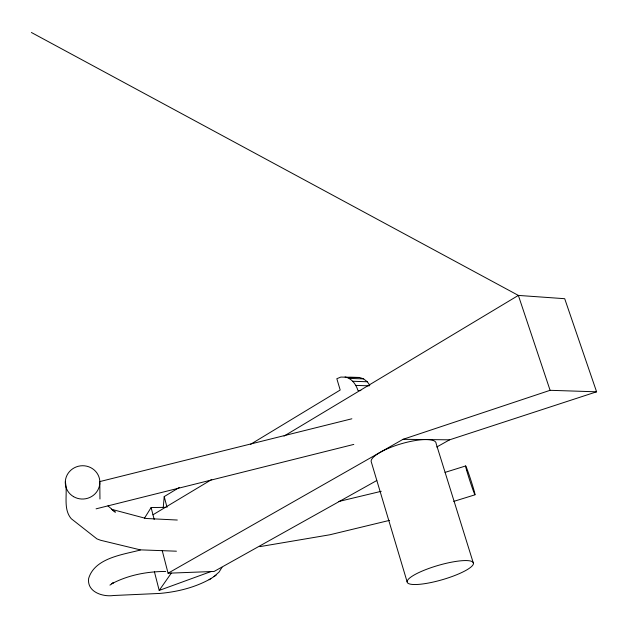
<?xml version="1.0" encoding="UTF-8"?>
<svg xmlns="http://www.w3.org/2000/svg" width="628" height="628" viewBox="0 0 628 628"><rect width="100%" height="100%" fill="white"/><g stroke="black" fill="none" stroke-linecap="round" stroke-linejoin="round"><path stroke-width="0.94" d="M163.264 507.314L164.222 496.591L179.31 487.461M222.006 567.288L219.101 572.014L214.015 576.567M144.401 518.312L151.113 507.557L165.729 507.345M154.441 571.857L159.198 590.43L171.334 573.081M109.939 585.115L113.605 582.588L111.713 583.773C128.253 575.052 147.117 571.433 165.714 571.48M140.295 550.042C122.672 554.705 94.75 557.962 88.642 578.474C86.821 591.976 102.741 597.079 113.558 595.509L159.638 593.436C177.371 591.89 195.277 587.502 210.82 578.647M209.085 579.793L216.118 575.185M250.533 444.326L340.195 390.035L336.828 378.7L340.871 377.067L359.522 377.467L363.604 378.888L367.278 381.753L369.798 385.184M152.973 514.779L211.769 479.478M284.013 436.107L518.359 295.411L564.705 298.7L596.6 391.809L449.585 439.828L436.743 447.01M162.228 550.583L168.069 573.207L403.043 439.31L550.097 390.31L596.6 391.809M376.8 480.514L214.101 571.456L168.069 573.207M159.198 590.43L210.937 571.574M445.048 472.382L465.646 465.968M453.738 501.395L475.051 494.793M96.076 508.837L353.8 444.412M99.585 481.637L351.868 418.782M389.501 520.376L329.779 534.789L259.937 546.619M338.68 501.505L381.243 491.3M359.522 377.467L349.537 377.373M403.043 439.31L449.585 439.828M360.865 390.616L357.976 390.522C356.021 384.375 351.743 378.315 345.07 376.957M355.833 385.411L369.335 385.835M352.818 381.267L367.278 381.753M349.144 378.386L363.604 378.888M176.429 551.196L140.279 549.853L100.582 540.261L96.94 538.887L71.254 518.704C62.659 508.664 67.957 493.82 65.351 481.959M177.3 520.031L146.01 518.477L111.407 509.261M31.4 32.491L518.359 295.411L550.097 390.31M112.239 509.858L115.356 512.197L107.977 505.909M473.473 563.528A34.485 7.434 -16.2 0 0 424.143 570.255A34.485 7.434 -16.2 0 0 423.256 583.883A34.485 7.434 -16.2 0 0 473.473 563.528L436.122 443.541A33.771 8.918 -16.4 0 0 403.223 443.219A33.771 8.918 -16.4 0 0 371.14 461.447L407.109 581.787M164.222 496.591L167.024 507.33M151.113 507.557L154.19 519.489M99.805 482.712L99.954 499.025M466.706 470.553A15.119 0.573 72 0 0 474.76 494.385A15.119 0.573 72 0 0 469.563 476.212A15.119 0.573 72 0 0 466.706 470.553M73.547 496.646A17.294 16.65 -5 0 0 99.86 482.712A17.294 16.65 -5 0 0 74.332 467.797A17.294 16.65 -5 0 0 73.547 496.646"/></g></svg>
